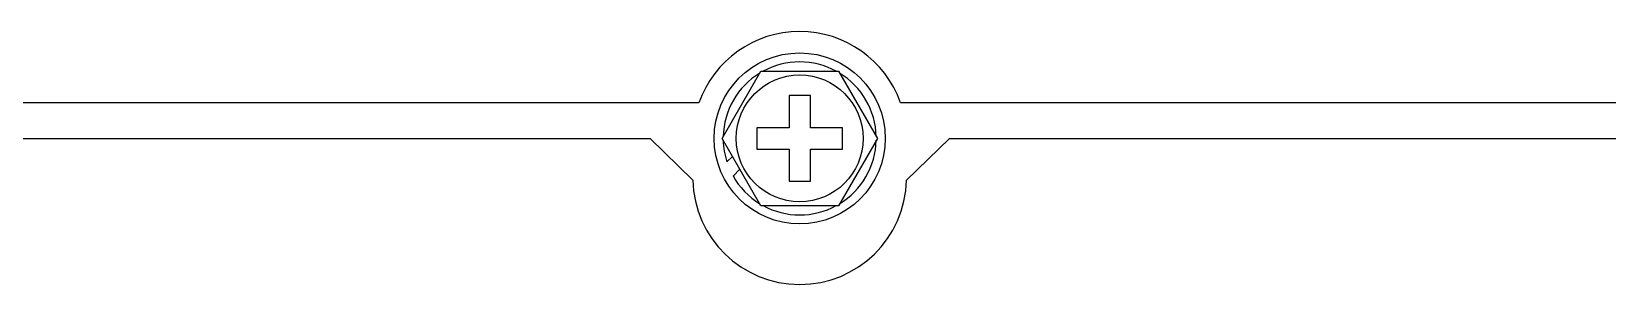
# Model space of a CAD drawing. Header units: millimetres. Extents: x 0 to 100, y -1 to 80.
# Drawn here: x 54.12 to 65.17, y 50.59 to 52.36 of the extents above; entities that cross this region are included whole.
import ezdxf

# ---------------------------------------------------------------- set-up
doc = ezdxf.new("R2010")
doc.units = ezdxf.units.MM
for name, color, linetype in [('2401-00298-M6-12HWMC_0', 7, 'Continuous'), ('4212-36007_0', 7, 'Continuous'), ('4212-97638_0', 7, 'Continuous')]:
    doc.layers.add(name, color=color, linetype=linetype)

msp = doc.modelspace()

# ---------------------------------------------------------------- linework, layer by layer
at = {"layer": '2401-00298-M6-12HWMC_0', "color": 7, "linetype": 'Continuous'}
for p, q in [((58.96, 51.61), (59.233, 52.082)), ((59.233, 52.082), (59.778, 52.082)), ((59.778, 52.082), (60.05, 51.61)), ((59.43, 51.91), (59.43, 51.685)), ((59.58, 51.91), (59.43, 51.91)), ((59.58, 51.685), (59.58, 51.91)), ((59.205, 51.685), (59.205, 51.535)), ((59.43, 51.685), (59.205, 51.685)), ((59.805, 51.685), (59.58, 51.685)), ((59.805, 51.535), (59.805, 51.685)), ((59.233, 51.138), (58.96, 51.61)), ((59.205, 51.535), (59.43, 51.535)), ((59.43, 51.535), (59.43, 51.31)), ((59.58, 51.31), (59.58, 51.535)), ((59.58, 51.535), (59.805, 51.535)), ((60.05, 51.61), (59.778, 51.138)), ((59.033, 51.484), (58.994, 51.445)), ((59.037, 51.346), (59.085, 51.394)), ((59.43, 51.31), (59.58, 51.31)), ((59.778, 51.138), (59.233, 51.138))]:
    msp.add_line(p, q, dxfattribs=at)
msp.add_circle((59.505, 51.61), 0.6, dxfattribs=at)
at = {"layer": '2401-00298-M6-12HWMC_0', "color": 9, "linetype": 'Continuous'}
msp.add_circle((59.505, 51.61), 0.445, dxfattribs=at)
at = {"layer": '2401-00298-M6-12HWMC_0', "color": 7, "linetype": 'Continuous'}
for start, end in [(61.4151, 118.5849), (121.4151, 178.5849), (1.4151, 58.5849), (181.4151, 197.9007), (301.4151, 358.5849), (209.3662, 238.5849), (241.4151, 298.5849)]:
    msp.add_arc((59.505, 51.61), 0.537, start, end, dxfattribs=at)
at = {"layer": '4212-36007_0', "color": 7, "linetype": 'Continuous'}
for p, q in [((28.055, 51.61), (58.455, 51.61)), ((58.755, 51.317), (58.455, 51.61)), ((60.555, 51.61), (60.255, 51.317)), ((60.555, 51.61), (90.955, 51.61))]:
    msp.add_line(p, q, dxfattribs=at)
msp.add_arc((59.505, 51.335), 0.75, 181.3643, 358.6357, dxfattribs=at)
at = {"layer": '4212-97638_0', "color": 7, "linetype": 'Continuous'}
for p, q in [((58.798, 51.86), (27.712, 51.86)), ((79.45, 51.86), (60.212, 51.86))]:
    msp.add_line(p, q, dxfattribs=at)
msp.add_arc((59.505, 51.61), 0.75, 19.4712, 160.5288, dxfattribs=at)

doc.saveas('drawing.dxf')
